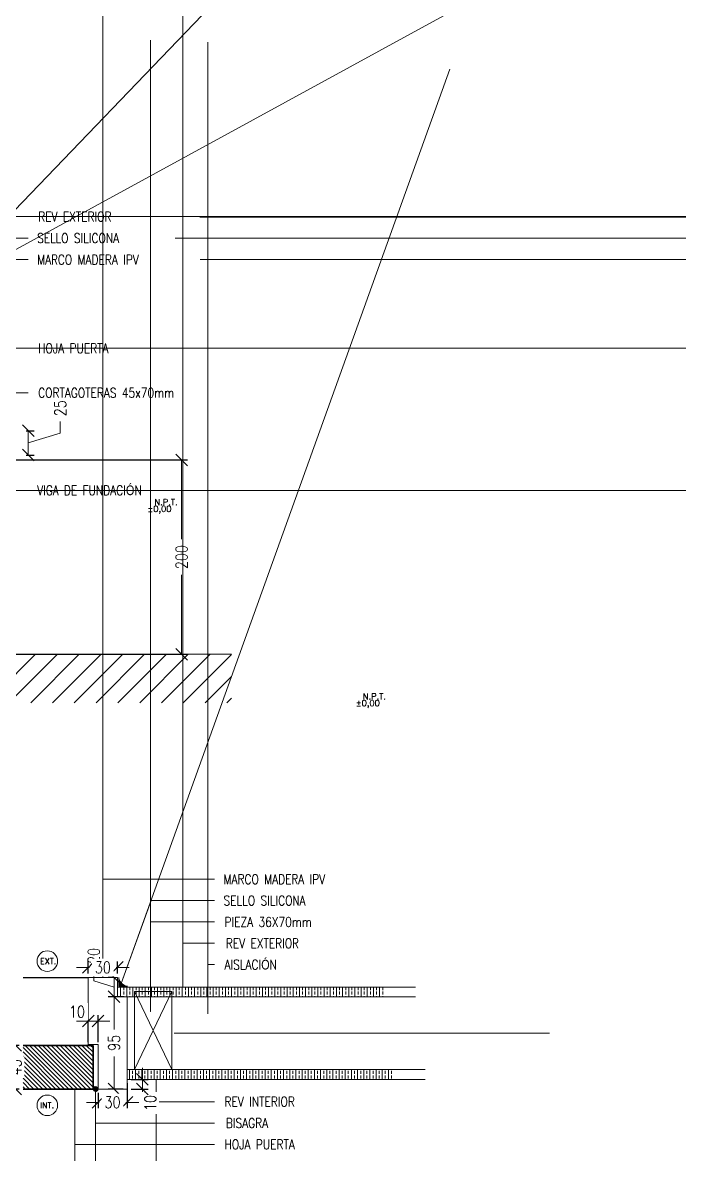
# Model space of a CAD drawing. Header units: metres. Extents: x -2 to 690, y -116 to 73.
# Drawn here: x 155.407 to 156.083, y 29.328 to 30.493 of the extents above; entities that cross this region are included whole.
import ezdxf
from ezdxf.enums import TextEntityAlignment as Align

# ---------------------------------------------------------------- set-up
doc = ezdxf.new("R2010")
doc.units = ezdxf.units.M
doc.header["$LTSCALE"] = 5
doc.header["$MEASUREMENT"] = 0
doc.layers.get('0').update_dxf_attribs({"color": 30})
doc.layers.get('DEFPOINTS').update_dxf_attribs({"color": 210})
for name, color, linetype, lineweight in [('A-ANNO-DIMS', 3, 'Continuous', 18), ('A-ANNO-SYMB', 3, 'Continuous', 18), ('A-ANNO-TEXT', 3, 'Continuous', 18), ('A-DETL-PATT', 8, 'Continuous', 18), ('A-ELEV-MBE1', 7, 'Continuous', 35), ('A-ELEV-MBE2', 4, 'Continuous', 25), ('A-WALL-PATT', 8, 'Continuous', 18), ('A-WALL-STUD', 3, 'Continuous', 18)]:
    doc.layers.add(name, color=color, linetype=linetype, lineweight=lineweight)
doc.styles.add('E-ROMANS', font='romans.shx', dxfattribs={"width": 0.8})
doc.dimstyles.new('E-0010_TICK_12', dxfattribs={"dimscale": 0.001, "dimtxt": 12, "dimasz": 12, "dimexe": 6, "dimexo": 4, "dimgap": 6, "dimtad": 0, "dimdec": 0, "dimlfac": 1000, "dimzin": 0, "dimdsep": 46, "dimtxsty": 'E-ROMANS', "dimblk": 'OBLIQUE', "dimcen": 6, "dimclrd": 256, "dimclre": 256, "dimclrt": 256, "dimadec": 0, "dimazin": 0, "dimtfac": 1, "dimtdec": 0, "dimtmove": 1, "dimatfit": 3, "dimldrblk": 'OPEN90', "dimfxl": 1, "dimtfill": 1, "dimtolj": 1, "dimtzin": 0, "dimlwd": -1, "dimarcsym": 0})
doc.dimstyles.new('E-0100_TICK_12', dxfattribs={"dimscale": 0.001, "dimtxt": 120, "dimasz": 120, "dimexe": 60, "dimexo": 40, "dimgap": 60, "dimtad": 0, "dimzin": 0, "dimdsep": 46, "dimtxsty": 'E-ROMANS', "dimblk": 'OBLIQUE', "dimcen": 60, "dimclrd": 256, "dimclre": 256, "dimclrt": 256, "dimadec": 0, "dimazin": 0, "dimtfac": 1, "dimtmove": 1, "dimatfit": 3, "dimldrblk": 'OPEN90', "dimfxl": 1, "dimtfill": 1, "dimtolj": 1, "dimtzin": 0, "dimlwd": -1, "dimarcsym": 0})

# ---------------------------------------------------------------- blocks, each defined once
blk = doc.blocks.new('_Oblique')
at = {"color": 0, "linetype": 'ByBlock', "lineweight": -2}
blk.add_line((-0.5, -0.5), (0.5, 0.5), dxfattribs=at)
blk = doc.blocks.new('*D1885')
at = {"layer": 'A-ANNO-DIMS', "lineweight": -2, "transparency": 16777216}
for p, q in [((155.3184, 30.0433), (155.5769, 30.0433)), ((155.3184, 29.8433), (155.5769, 29.8433))]:
    blk.add_line(p, q, dxfattribs=at)
at = {"layer": 'A-ANNO-DIMS', "transparency": 16777216}
for p, q in [((155.5709, 30.0433), (155.5709, 29.9616)), ((155.5709, 29.8433), (155.5709, 29.9249))]:
    blk.add_line(p, q, dxfattribs=at)
at = {"layer": 'DEFPOINTS', "color": 0, "transparency": 16777216}
for p in [(155.3144, 30.0433), (155.5709, 30.0433), (155.3144, 29.8433)]:
    blk.add_point(p, dxfattribs=at)
at = {"layer": 'A-ANNO-DIMS', "transparency": 16777216, "xscale": 0.012, "yscale": 0.012, "zscale": 0.012}
for p, rotation in [((155.5709, 30.0433), 90), ((155.5709, 29.8433), 270)]:
    blk.add_blockref('_Oblique', p, dxfattribs=dict(at, rotation=rotation))
at = {"layer": 'A-ANNO-DIMS', "transparency": 16777216, "insert": (155.5709, 29.9433), "char_height": 0.012, "attachment_point": 5, "rotation": 90, "style": 'E-ROMANS', "bg_fill": 3, "box_fill_scale": 1.25, "bg_fill_color": 256, "bg_fill_true_color": 13158600, "bg_fill_transparency": 0}
blk.add_mtext('\\A1;200', dxfattribs=at)
blk = doc.blocks.new('_Open90')
at = {"color": 0, "linetype": 'ByBlock', "lineweight": -2}
for p, q in [((0, 0), (-1, 0)), ((-0.5, 0.5), (0, 0)), ((0, 0), (-0.5, -0.5))]:
    blk.add_line(p, q, dxfattribs=at)
blk = doc.blocks.new('*D1889')
at = {"layer": 'A-ANNO-DIMS', "transparency": 16777216}
for p, q in [((155.4461, 30.0707), (155.4461, 30.0827)), ((155.4131, 30.0483), (155.4131, 30.0734)), ((155.4131, 30.0608), (155.4461, 30.0707))]:
    blk.add_line(p, q, dxfattribs=at)
at = {"layer": 'A-ANNO-DIMS', "lineweight": -2, "transparency": 16777216}
for p, q in [((155.4109, 30.0734), (155.4191, 30.0734)), ((155.4109, 30.0483), (155.4191, 30.0483))]:
    blk.add_line(p, q, dxfattribs=at)
at = {"layer": 'DEFPOINTS', "color": 0, "transparency": 16777216}
for p in [(155.4069, 30.0734), (155.4131, 30.0734), (155.4069, 30.0483)]:
    blk.add_point(p, dxfattribs=at)
at = {"layer": 'A-ANNO-DIMS', "transparency": 16777216, "xscale": 0.012, "yscale": 0.012, "zscale": 0.012}
for p, rotation in [((155.4131, 30.0734), 90), ((155.4131, 30.0483), 270)]:
    blk.add_blockref('_Oblique', p, dxfattribs=dict(at, rotation=rotation))
at = {"layer": 'A-ANNO-DIMS', "transparency": 16777216, "insert": (155.4461, 30.0965), "char_height": 0.012, "attachment_point": 5, "rotation": 90, "style": 'E-ROMANS', "bg_fill": 3, "box_fill_scale": 1.25, "bg_fill_color": 256, "bg_fill_true_color": 13158600, "bg_fill_transparency": 0}
blk.add_mtext('\\A1;25', dxfattribs=at)
blk = doc.blocks.new('*D1897')
at = {"layer": 'A-ANNO-DIMS', "lineweight": -2, "transparency": 16777216}
for p, q in [((155.4037, 29.4407), (155.394, 29.4407)), ((155.4037, 29.3957), (155.394, 29.3957))]:
    blk.add_line(p, q, dxfattribs=at)
at = {"layer": 'A-ANNO-DIMS', "transparency": 16777216}
for p, q in [((155.4, 29.4407), (155.4, 29.432)), ((155.4, 29.3957), (155.4, 29.4044))]:
    blk.add_line(p, q, dxfattribs=at)
at = {"layer": 'DEFPOINTS', "color": 0, "transparency": 16777216}
for p in [(155.4077, 29.4407), (155.4, 29.3957), (155.4077, 29.3957)]:
    blk.add_point(p, dxfattribs=at)
at = {"layer": 'A-ANNO-DIMS', "transparency": 16777216, "xscale": 0.012, "yscale": 0.012, "zscale": 0.012}
for p, rotation in [((155.4, 29.4407), 90), ((155.4, 29.3957), 270)]:
    blk.add_blockref('_Oblique', p, dxfattribs=dict(at, rotation=rotation))
at = {"layer": 'A-ANNO-DIMS', "transparency": 16777216, "insert": (155.4, 29.4182), "char_height": 0.012, "attachment_point": 5, "rotation": 90, "style": 'E-ROMANS', "bg_fill": 3, "box_fill_scale": 1.25, "bg_fill_color": 256, "bg_fill_true_color": 13158600, "bg_fill_transparency": 0}
blk.add_mtext('\\A1;45', dxfattribs=at)
blk = doc.blocks.new('*D1770')
at = {"layer": 'A-ANNO-DIMS', "transparency": 16777216}
for p, q in [((155.5306, 29.4057), (155.5306, 29.4177)), ((155.5306, 29.3957), (155.5306, 29.3837))]:
    blk.add_line(p, q, dxfattribs=at)
at = {"layer": 'A-ANNO-DIMS', "lineweight": -2, "transparency": 16777216}
for p, q in [((155.5189, 29.4057), (155.5366, 29.4057)), ((155.5189, 29.3957), (155.5366, 29.3957))]:
    blk.add_line(p, q, dxfattribs=at)
at = {"layer": 'DEFPOINTS', "color": 0, "transparency": 16777216}
for p in [(155.5149, 29.4057), (155.5306, 29.4057), (155.5149, 29.3957)]:
    blk.add_point(p, dxfattribs=at)
at = {"layer": 'A-ANNO-DIMS', "transparency": 16777216, "xscale": 0.012, "yscale": 0.012, "zscale": 0.012, "rotation": 270}
blk.add_blockref('_Oblique', (155.5306, 29.4057), dxfattribs=at)
at = {"layer": 'A-ANNO-DIMS', "transparency": 16777216, "insert": (155.5388, 29.3814), "char_height": 0.012, "attachment_point": 5, "rotation": 90, "style": 'E-ROMANS', "bg_fill": 3, "box_fill_scale": 1.25, "bg_fill_color": 256, "bg_fill_true_color": 13158600, "bg_fill_transparency": 0}
blk.add_mtext('\\A1;10', dxfattribs=at)
at = {"layer": 'A-ANNO-DIMS', "transparency": 16777216}
blk.add_line((155.5306, 29.3957), (155.5306, 29.4057), dxfattribs=at)
at = {"layer": 'A-ANNO-DIMS', "transparency": 16777216, "xscale": 0.012, "yscale": 0.012, "zscale": 0.012, "rotation": 90}
blk.add_blockref('_Oblique', (155.5306, 29.3957), dxfattribs=at)
blk = doc.blocks.new('*D1771')
at = {"layer": 'A-ANNO-DIMS', "lineweight": -2, "transparency": 16777216}
for p, q in [((155.5109, 29.4907), (155.4955, 29.4907)), ((155.5109, 29.3957), (155.4955, 29.3957))]:
    blk.add_line(p, q, dxfattribs=at)
at = {"layer": 'A-ANNO-DIMS', "transparency": 16777216}
for p, q in [((155.5015, 29.4907), (155.5015, 29.457)), ((155.5015, 29.3957), (155.5015, 29.4294))]:
    blk.add_line(p, q, dxfattribs=at)
at = {"layer": 'DEFPOINTS', "color": 0, "transparency": 16777216}
for p in [(155.5149, 29.4907), (155.5015, 29.3957), (155.5149, 29.3957)]:
    blk.add_point(p, dxfattribs=at)
at = {"layer": 'A-ANNO-DIMS', "transparency": 16777216, "xscale": 0.012, "yscale": 0.012, "zscale": 0.012}
for p, rotation in [((155.5015, 29.4907), 90), ((155.5015, 29.3957), 270)]:
    blk.add_blockref('_Oblique', p, dxfattribs=dict(at, rotation=rotation))
at = {"layer": 'A-ANNO-DIMS', "transparency": 16777216, "insert": (155.5015, 29.4432), "char_height": 0.012, "attachment_point": 5, "rotation": 90, "style": 'E-ROMANS', "bg_fill": 3, "box_fill_scale": 1.25, "bg_fill_color": 256, "bg_fill_true_color": 13158600, "bg_fill_transparency": 0}
blk.add_mtext('\\A1;95', dxfattribs=at)
blk = doc.blocks.new('*D1772')
at = {"layer": 'A-ANNO-DIMS', "lineweight": -2, "transparency": 16777216}
for p, q in [((155.4849, 29.3917), (155.4849, 29.376)), ((155.5149, 29.4017), (155.5149, 29.376))]:
    blk.add_line(p, q, dxfattribs=at)
at = {"layer": 'A-ANNO-DIMS', "transparency": 16777216}
for p, q in [((155.4849, 29.382), (155.4729, 29.382)), ((155.4849, 29.382), (155.4862, 29.382)), ((155.5149, 29.382), (155.5137, 29.382)), ((155.5149, 29.382), (155.5269, 29.382))]:
    blk.add_line(p, q, dxfattribs=at)
at = {"layer": 'DEFPOINTS', "color": 0, "transparency": 16777216}
blk.add_point((155.5149, 29.4057), dxfattribs=at)
at = {"layer": 'A-ANNO-DIMS', "transparency": 16777216, "xscale": 0.012, "yscale": 0.012, "zscale": 0.012}
blk.add_blockref('_Oblique', (155.4849, 29.382), dxfattribs=at)
at = {"layer": 'A-ANNO-DIMS', "transparency": 16777216, "xscale": 0.012, "yscale": 0.012, "zscale": 0.012, "rotation": 180}
blk.add_blockref('_Oblique', (155.5149, 29.382), dxfattribs=at)
at = {"layer": 'A-ANNO-DIMS', "transparency": 16777216, "insert": (155.4999, 29.382), "char_height": 0.012, "attachment_point": 5, "style": 'E-ROMANS', "bg_fill": 3, "box_fill_scale": 1.25, "bg_fill_color": 256, "bg_fill_true_color": 13158600, "bg_fill_transparency": 0}
blk.add_mtext('\\A1;30', dxfattribs=at)
at = {"layer": 'DEFPOINTS', "color": 0, "transparency": 16777216}
for p in [(155.4849, 29.3957), (155.5149, 29.382)]:
    blk.add_point(p, dxfattribs=at)
blk = doc.blocks.new('*D1773')
at = {"layer": 'A-ANNO-DIMS', "transparency": 16777216}
for p, q in [((155.4805, 29.507), (155.4805, 29.519)), ((155.5015, 29.4907), (155.5015, 29.5107)), ((155.5015, 29.5007), (155.4805, 29.507))]:
    blk.add_line(p, q, dxfattribs=at)
at = {"layer": 'A-ANNO-DIMS', "lineweight": -2, "transparency": 16777216}
for p, q in [((155.5009, 29.5107), (155.4955, 29.5107)), ((155.5009, 29.4907), (155.4955, 29.4907))]:
    blk.add_line(p, q, dxfattribs=at)
at = {"layer": 'DEFPOINTS', "color": 0, "transparency": 16777216}
for p in [(155.5015, 29.5107), (155.5049, 29.5107), (155.5049, 29.4907)]:
    blk.add_point(p, dxfattribs=at)
at = {"layer": 'A-ANNO-DIMS', "transparency": 16777216, "xscale": 0.012, "yscale": 0.012, "zscale": 0.012}
for p, rotation in [((155.5015, 29.5107), 90), ((155.5015, 29.4907), 270)]:
    blk.add_blockref('_Oblique', p, dxfattribs=dict(at, rotation=rotation))
at = {"layer": 'A-ANNO-DIMS', "transparency": 16777216, "insert": (155.4805, 29.5328), "char_height": 0.012, "attachment_point": 5, "rotation": 90, "style": 'E-ROMANS', "bg_fill": 3, "box_fill_scale": 1.25, "bg_fill_color": 256, "bg_fill_true_color": 13158600, "bg_fill_transparency": 0}
blk.add_mtext('\\A1;20', dxfattribs=at)
blk = doc.blocks.new('*D1774')
at = {"layer": 'A-ANNO-DIMS', "transparency": 16777216}
for p, q in [((155.4749, 29.5209), (155.4629, 29.5209)), ((155.4749, 29.5209), (155.4762, 29.5209)), ((155.5049, 29.5209), (155.5037, 29.5209)), ((155.5049, 29.5209), (155.5169, 29.5209))]:
    blk.add_line(p, q, dxfattribs=at)
at = {"layer": 'A-ANNO-DIMS', "lineweight": -2, "transparency": 16777216}
for p, q in [((155.4749, 29.5147), (155.4749, 29.5269)), ((155.5049, 29.5147), (155.5049, 29.5269))]:
    blk.add_line(p, q, dxfattribs=at)
at = {"layer": 'A-ANNO-DIMS', "transparency": 16777216, "xscale": 0.012, "yscale": 0.012, "zscale": 0.012}
blk.add_blockref('_Oblique', (155.4749, 29.5209), dxfattribs=at)
at = {"layer": 'A-ANNO-DIMS', "transparency": 16777216, "xscale": 0.012, "yscale": 0.012, "zscale": 0.012, "rotation": 180}
blk.add_blockref('_Oblique', (155.5049, 29.5209), dxfattribs=at)
at = {"layer": 'A-ANNO-DIMS', "transparency": 16777216, "insert": (155.4899, 29.5209), "char_height": 0.012, "attachment_point": 5, "style": 'E-ROMANS', "bg_fill": 3, "box_fill_scale": 1.25, "bg_fill_color": 256, "bg_fill_true_color": 13158600, "bg_fill_transparency": 0}
blk.add_mtext('\\A1;30', dxfattribs=at)
at = {"layer": 'DEFPOINTS', "color": 0, "transparency": 16777216}
for p in [(155.4749, 29.5209), (155.4749, 29.5107), (155.5049, 29.5107)]:
    blk.add_point(p, dxfattribs=at)
blk = doc.blocks.new('*D1775')
at = {"layer": 'A-ANNO-DIMS', "transparency": 16777216}
for p, q in [((155.4749, 29.4657), (155.4629, 29.4657)), ((155.4849, 29.4657), (155.4969, 29.4657))]:
    blk.add_line(p, q, dxfattribs=at)
at = {"layer": 'A-ANNO-DIMS', "lineweight": -2, "transparency": 16777216}
for p, q in [((155.4749, 29.4439), (155.4749, 29.4717)), ((155.4849, 29.4439), (155.4849, 29.4717))]:
    blk.add_line(p, q, dxfattribs=at)
at = {"layer": 'DEFPOINTS', "color": 0, "transparency": 16777216}
for p in [(155.4749, 29.4399), (155.4849, 29.4399)]:
    blk.add_point(p, dxfattribs=at)
at = {"layer": 'A-ANNO-DIMS', "transparency": 16777216, "insert": (155.4632, 29.4753), "char_height": 0.012, "attachment_point": 5, "style": 'E-ROMANS', "bg_fill": 3, "box_fill_scale": 1.25, "bg_fill_color": 256, "bg_fill_true_color": 13158600, "bg_fill_transparency": 0}
blk.add_mtext('\\A1;10', dxfattribs=at)
at = {"layer": 'A-ANNO-DIMS', "transparency": 16777216}
blk.add_line((155.4849, 29.4657), (155.4749, 29.4657), dxfattribs=at)
at = {"layer": 'DEFPOINTS', "color": 0, "transparency": 16777216}
blk.add_point((155.4749, 29.4657), dxfattribs=at)
at = {"layer": 'A-ANNO-DIMS', "transparency": 16777216, "xscale": 0.012, "yscale": 0.012, "zscale": 0.012}
blk.add_blockref('_Oblique', (155.4749, 29.4657), dxfattribs=at)
at = {"layer": 'A-ANNO-DIMS', "transparency": 16777216, "xscale": 0.012, "yscale": 0.012, "zscale": 0.012, "rotation": 180}
blk.add_blockref('_Oblique', (155.4849, 29.4657), dxfattribs=at)

msp = doc.modelspace()

# ---------------------------------------------------------------- hatches: boundary and pattern name
at = {"layer": 'A-DETL-PATT'}
h = msp.add_hatch(dxfattribs=at)
h.set_pattern_fill('LINE', color=256, scale=0.0001, angle=45, style=0)
h.set_pattern_definition([(45, (-415.69312716, 5.90259322), (-0.00022450640303, 0.00022450640303), [])])
edge = h.paths.add_edge_path()
edge.add_line((155.5062, 29.5015), (155.5153, 29.5015))
edge.add_spline(control_points=[(155.5153, 29.5015), (155.5116, 29.5022), (155.5098, 29.5034), (155.5086, 29.5051)], knot_values=[1, 1, 1, 1, 2, 2, 2, 2], weights=[1, 1, 1, 1], degree=3, periodic=0)
edge.add_spline(control_points=[(155.5086, 29.5051), (155.5072, 29.5069), (155.5065, 29.5091), (155.5062, 29.5105)], knot_values=[0, 0, 0, 0, 1, 1, 1, 1], weights=[1, 1, 1, 1], degree=3, periodic=0)
edge.add_line((155.5062, 29.5105), (155.5062, 29.5015))
h = msp.add_hatch(dxfattribs=at)
h.set_pattern_fill('BRASS', color=256, scale=0.001, angle=90, style=0)
h.set_pattern_definition([(90, (178.926953, -541.5879975), (-0.00635, 4e-19), []), (90, (178.923778, -541.5879975), (-0.00635, 4e-19), [0.003175, -0.0015875])])
h.paths.add_polyline_path([(155.5049, 29.4907), (155.7783, 29.4907), (155.7783, 29.5007), (155.5049, 29.5007)])
h = msp.add_hatch(dxfattribs=at)
h.set_pattern_fill('ANSI31', color=256, scale=0.001, angle=90)
h.set_pattern_definition([(135, (185.4531726, -123.461472), (-0.00224506403, -0.00224506403), [])])
h.paths.add_polyline_path([(155.4077, 29.4407), (155.4077, 29.3957), (155.4799, 29.3957), (155.4799, 29.4407)])
h = msp.add_hatch(dxfattribs=at)
h.set_pattern_fill('BRASS', color=256, scale=0.001, angle=90, style=0)
h.set_pattern_definition([(90, (178.916953, -541.5029975), (-0.00635, 4e-19), []), (90, (178.913778, -541.5029975), (-0.00635, 4e-19), [0.003175, -0.0015875])])
h.paths.add_polyline_path([(155.5149, 29.4057), (155.7883, 29.4057), (155.7883, 29.4157), (155.5149, 29.4157)])
h = msp.add_hatch(dxfattribs=at)
h.set_pattern_fill('ANSI31', color=256, scale=0.0001)
h.set_pattern_definition([(45, (2.27120774, -0.01), (-0.000224506403, 0.000224506403), [])])
edge = h.paths.add_edge_path()
edge.add_arc((155.4824, 29.3957), 0.0025, 0, 360)

# ---------------------------------------------------------------- linework, layer by layer
at = {"layer": 'A-ANNO-SYMB'}
for p, q in [((155.3144, 29.8433), (155.6223, 29.8433)), ((155.5062, 29.5105), (155.5062, 29.5015)), ((155.5049, 29.5007), (155.8119, 29.5007)), ((155.5049, 29.5007), (155.5049, 29.4907)), ((155.5153, 29.5015), (155.5062, 29.5015)), ((155.5049, 29.4907), (155.8119, 29.4907)), ((155.5149, 29.4157), (155.8219, 29.4157)), ((155.5149, 29.4157), (155.5149, 29.4057)), ((155.5149, 29.4057), (155.8219, 29.4057))]:
    msp.add_line(p, q, dxfattribs=at)
msp.add_lwpolyline([(155.5049, 29.4907), (155.5049, 29.5107), (155.4749, 29.5107), (155.4749, 29.4417), (155.4849, 29.4417), (155.4849, 29.3957), (155.5149, 29.3957), (155.5149, 29.4157), (155.5149, 29.4907)], close=True, dxfattribs=at)
msp.add_lwpolyline([(155.5049, 29.4907), (155.5049, 29.5107), (155.4749, 29.5107), (155.4749, 29.4417), (155.4849, 29.4417), (155.4849, 29.3957), (155.5149, 29.3957), (155.5149, 29.4157), (155.5149, 29.4907)], close=True, dxfattribs=at)
msp.add_circle((155.4824, 29.3957), 0.0025, dxfattribs=at)
msp.add_open_spline([(155.5062, 29.5105), (155.5065, 29.5091), (155.5072, 29.5069), (155.5086, 29.5051), (155.5098, 29.5034), (155.5116, 29.5022), (155.5153, 29.5015)], degree=3, knots=[0, 0, 0, 0, 1, 1, 1, 2, 2, 2, 2], dxfattribs=at)
at = {"layer": 'A-ANNO-TEXT'}
for centre, start, end in [((155.4327, 29.5274), 0, 180), ((155.4327, 29.5274), 180, 0), ((155.4327, 29.379), 0, 180), ((155.4327, 29.379), 180, 0)]:
    msp.add_arc(centre, 0.0106, start, end, dxfattribs=at)
at = {"layer": 'A-ELEV-MBE1'}
for p, q in [((155.4799, 29.4407), (155.4077, 29.4407)), ((155.4799, 29.3957), (155.4799, 29.4407)), ((155.4077, 29.3957), (155.4799, 29.3957))]:
    msp.add_line(p, q, dxfattribs=at)
at = {"layer": 'A-ELEV-MBE2'}
msp.add_line((155.4077, 29.5107), (155.4749, 29.5107), dxfattribs=at)
at = {"layer": 'A-WALL-PATT', "ltscale": 0.075}
msp.add_line((155.5632, 29.4532), (155.9498, 29.4532), dxfattribs=at)

# ---------------------------------------------------------------- texts
at = {"layer": 'A-ANNO-TEXT', "style": 'E-ROMANS'}
for s, p in [('EXT.', (155.4252, 29.5243)), ('INT.', (155.4252, 29.376))]:
    msp.add_text(s, height=0.006, dxfattribs=at).set_placement(p)
at = {"layer": 'A-ANNO-TEXT', "char_height": 0.01, "attachment_point": 4, "style": 'E-ROMANS'}
for s, insert in [('REV EXTERIOR', (155.4233, 30.2938)), ('SELLO SILICONA', (155.4221, 30.2716)), ('MARCO MADERA IPV', (155.4221, 30.2494)), ('HOJA PUERTA', (155.4233, 30.1582)), ('MARCO MADERA IPV', (155.614, 29.6117)), ('SELLO SILICONA', (155.614, 29.5897)), ('PIEZA 36X70mm', (155.6152, 29.5677)), ('REV EXTERIOR', (155.6164, 29.5457)), ('AISLACI{\\fArial|b0|i0|c0|p34;Ó}N', (155.6152, 29.5237)), ('REV INTERIOR', (155.6152, 29.3827)), ('BISAGRA', (155.6164, 29.3607)), ('HOJA PUERTA', (155.6152, 29.3387))]:
    msp.add_mtext(s, dxfattribs=dict(at, insert=insert))
at = {"layer": 'A-ANNO-TEXT', "style": 'E-ROMANS'}
for tag, text, p in [('N.P.T.', 'N.', (155.7694, 29.7949)), ('%%P0,00', '0.00', (155.7627, 29.788))]:
    msp.add_attdef(tag, text=text, height=0.00625, dxfattribs=at).set_placement(p, align=Align.BOTTOM_CENTER)

# ---------------------------------------------------------------- leaders
at = {"layer": 'A-ANNO-TEXT', "annotation_type": 0, "has_hookline": 1, "hookline_direction": 1, "horizontal_direction": (-1, 0, 0)}
for points in [[(155.3298, 30.2283), (155.3714, 30.2716), (155.413, 30.2716)], [(155.3369, 30.2254), (155.381, 30.2495), (155.413, 30.2495)], [(155.5981, 29.4732), (155.5981, 29.5238), (155.6049, 29.5238)], [(155.3269, 30.2938), (155.3718, 30.2938), (155.413, 30.2938)], [(154.7529, 29.1679), (154.7529, 29.188), (154.7903, 29.188)], [(155.3469, 30.1582), (155.3978, 30.1582), (155.413, 30.1582)], [(155.5448, 29.4057), (155.5448, 29.3826), (155.6049, 29.3826)], [(155.4612, 29.3957), (155.4612, 29.3386), (155.6049, 29.3386)], [(155.4824, 29.3932), (155.4824, 29.3606), (155.6049, 29.3606)]]:
    msp.add_leader(points, dimstyle='E-0100_TICK_12', override={"dimasz": 0.05, "dimtad": 0, "dimldrblk": 'Open90'}, dxfattribs=at)
at = {"layer": 'A-ANNO-TEXT', "annotation_type": 0, "has_hookline": 1, "hookline_direction": 1}
for points in [[(156.5899, 30.2931), (156.5232, 30.2931), (156.4771, 30.2931)], [(156.5644, 30.2716), (156.5232, 30.2716), (156.4771, 30.2716)], [(156.5902, 30.2495), (156.5244, 30.2495), (156.4783, 30.2495)], [(156.6244, 30.1582), (156.5257, 30.1582), (156.4795, 30.1582)]]:
    msp.add_leader(points, dimstyle='E-0100_TICK_12', override={"dimasz": 0.05, "dimtad": 0, "dimldrblk": 'Open90'}, dxfattribs=at)

# ---------------------------------------------------------------- next in the draw order: dimensions: what is measured, and where the dimension line sits
at = {"layer": 'A-ANNO-DIMS'}
for base, p1, p2, picture, middle in [((155.5709, 30.0433), (155.3144, 29.8433), (155.3144, 30.0433), '*D1885', (155.5709, 29.9433)), ((155.4, 29.3957), (155.4077, 29.4407), (155.4077, 29.3957), '*D1897', (155.4, 29.4182))]:
    dim = msp.add_linear_dim(base=base, p1=p1, p2=p2, angle=90, dimstyle='E-0010_TICK_12', dxfattribs=at)
    dim.commit()
    dim.dimension.update_dxf_attribs({"geometry": picture, "text_midpoint": middle})
dim = msp.add_linear_dim(base=(155.5306, 29.4057), p1=(155.5149, 29.3957), p2=(155.5149, 29.4057), angle=90, dimstyle='E-0010_TICK_12', dxfattribs=at)
dim.commit()
dim.dimension.update_dxf_attribs({"geometry": '*D1770', "text_midpoint": (155.5388, 29.3814), "dimtype": 160})

# ---------------------------------------------------------------- next in the draw order: hatches: boundary and pattern name
at = {"layer": 'A-DETL-PATT'}
h = msp.add_hatch(dxfattribs=at)
h.set_pattern_fill('ANSI31', color=256, scale=0.005)
h.set_pattern_definition([(45, (2.3009, 0), (-0.0112253202, 0.0112253202), [])])
h.paths.add_polyline_path([(155.6223, 29.7933), (155.3144, 29.7933), (155.3144, 29.8433), (155.6223, 29.8433)])

# ---------------------------------------------------------------- next in the draw order: linework, layer by layer
at = {"layer": 'A-WALL-STUD'}
for p, q in [((155.561, 29.4157), (155.5224, 29.496)), ((155.561, 29.496), (155.5224, 29.4157))]:
    msp.add_line(p, q, dxfattribs=at)
msp.add_lwpolyline([(155.561, 29.4157), (155.5224, 29.4157), (155.5224, 29.496), (155.561, 29.496), (155.561, 29.4157)], dxfattribs=at)

# ---------------------------------------------------------------- next in the draw order: texts
at = {"layer": 'A-ANNO-TEXT', "insert": (155.4221, 30.012), "char_height": 0.01, "attachment_point": 4, "style": 'E-ROMANS'}
msp.add_mtext('VIGA DE FUNDACI{\\fArial|b0|i0|c0|p34;Ó}N', dxfattribs=at)
at = {"layer": 'A-ANNO-TEXT', "style": 'E-ROMANS'}
for tag, text, p in [('N.P.T.', 'N.', (155.555, 29.9949)), ('%%P0,00', '0.00', (155.5482, 29.988))]:
    msp.add_attdef(tag, text=text, height=0.00625, dxfattribs=at).set_placement(p, align=Align.BOTTOM_CENTER)

# ---------------------------------------------------------------- next in the draw order: dimensions: what is measured, and where the dimension line sits
at = {"layer": 'A-ANNO-DIMS'}
for base, p1, p2, angle, picture, middle in [((155.4131, 30.0734), (155.4069, 30.0483), (155.4069, 30.0734), 90, '*D1889', (155.4461, 30.0887)), ((155.5015, 29.3957), (155.5149, 29.4907), (155.5149, 29.3957), 270, '*D1771', (155.5015, 29.4432))]:
    dim = msp.add_linear_dim(base=base, p1=p1, p2=p2, angle=angle, dimstyle='E-0010_TICK_12', dxfattribs=at)
    dim.commit()
    dim.dimension.update_dxf_attribs({"geometry": picture, "text_midpoint": middle})

# ---------------------------------------------------------------- next in the draw order: leaders
at = {"layer": 'A-ANNO-TEXT', "annotation_type": 0, "has_hookline": 1, "hookline_direction": 1, "horizontal_direction": (-1, 0, 0)}
for points in [[(155.4899, 29.5107), (155.4899, 29.6118), (155.6049, 29.6118)], [(155.5721, 29.5007), (155.5721, 29.5458), (155.6049, 29.5458)], [(155.5391, 29.4755), (155.5391, 29.5678), (155.6049, 29.5678)], [(155.5089, 29.5044), (155.5396, 29.5898), (155.6049, 29.5898)], [(155.3144, 30.012), (155.3656, 30.012), (155.4117, 30.012)]]:
    msp.add_leader(points, dimstyle='E-0100_TICK_12', override={"dimasz": 0.05, "dimtad": 0, "dimldrblk": 'Open90'}, dxfattribs=at)
at = {"layer": 'A-ANNO-TEXT', "annotation_type": 0, "has_hookline": 1, "hookline_direction": 1}
for points in [[(156.6335, 29.5007), (156.6335, 29.5458), (156.6007, 29.5458)], [(156.6666, 29.4755), (156.6666, 29.5678), (156.6007, 29.5678)], [(156.6076, 29.4732), (156.6076, 29.5238), (156.6007, 29.5238)], [(156.7007, 29.5107), (156.6661, 29.5898), (156.6007, 29.5898)]]:
    msp.add_leader(points, dimstyle='E-0100_TICK_12', override={"dimasz": 0.05, "dimtad": 0, "dimldrblk": 'Open90'}, dxfattribs=at)

# ---------------------------------------------------------------- next in the draw order: texts
at = {"layer": 'A-ANNO-TEXT', "insert": (155.4233, 30.1124), "char_height": 0.01, "attachment_point": 4, "style": 'E-ROMANS'}
msp.add_mtext('CORTAGOTERAS 45x70mm', dxfattribs=at)

# ---------------------------------------------------------------- next in the draw order: dimensions: what is measured, and where the dimension line sits
at = {"layer": 'A-ANNO-DIMS'}
for base, p1, p2, angle, picture, middle in [((155.5015, 29.5107), (155.5049, 29.4907), (155.5049, 29.5107), 270, '*D1773', (155.4805, 29.525)), ((155.5149, 29.382), (155.4849, 29.3957), (155.5149, 29.4057), 0, '*D1772', (155.4999, 29.382))]:
    dim = msp.add_linear_dim(base=base, p1=p1, p2=p2, angle=angle, dimstyle='E-0010_TICK_12', dxfattribs=at)
    dim.commit()
    dim.dimension.update_dxf_attribs({"geometry": picture, "text_midpoint": middle})

# ---------------------------------------------------------------- next in the draw order: leaders
at = {"layer": 'A-ANNO-TEXT', "annotation_type": 0, "has_hookline": 1, "hookline_direction": 1, "horizontal_direction": (-1, 0, 0)}
msp.add_leader([(155.3567, 30.083), (155.3567, 30.1124), (155.413, 30.1124)], dimstyle='E-0100_TICK_12', override={"dimasz": 0.05, "dimtad": 0, "dimldrblk": 'Open90'}, dxfattribs=at)

# ---------------------------------------------------------------- next in the draw order: dimensions: what is measured, and where the dimension line sits
at = {"layer": 'A-ANNO-DIMS'}
dim = msp.add_linear_dim(base=(155.4749, 29.5209), p1=(155.5049, 29.5107), p2=(155.4749, 29.5107), angle=0, dimstyle='E-0010_TICK_12', dxfattribs=at)
dim.commit()
dim.dimension.update_dxf_attribs({"geometry": '*D1774', "text_midpoint": (155.4899, 29.5209)})
dim = msp.add_linear_dim(base=(155.4749, 29.4657), p1=(155.4849, 29.4399), p2=(155.4749, 29.4399), angle=0, dimstyle='E-0010_TICK_12', dxfattribs=at)
dim.commit()
dim.dimension.update_dxf_attribs({"geometry": '*D1775', "text_midpoint": (155.4632, 29.4753), "dimtype": 160})

doc.saveas('drawing.dxf')
